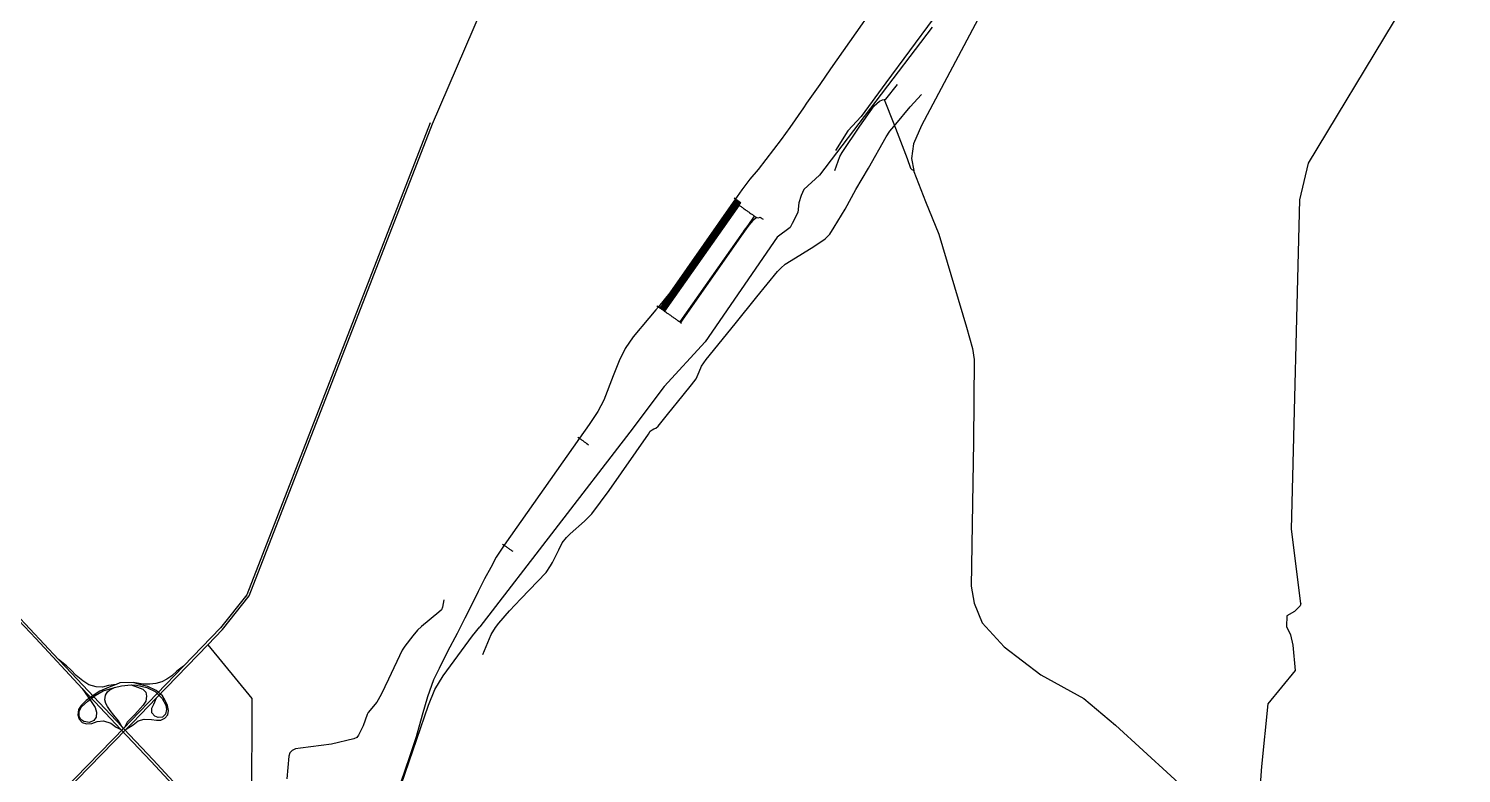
# Model space of a CAD drawing. Header units: millimetres. Extents: x 170 to 95391, y -643 to 69125.
# Drawn here: x 59911 to 69198, y 40567 to 45390 of the extents above; entities that cross this region are included whole.
import ezdxf

# ---------------------------------------------------------------- set-up
doc = ezdxf.new("R2010")
doc.units = ezdxf.units.MM
for name, color, linetype in [('railways', 4, 'Continuous'), ('roads_1', 1, 'Continuous'), ('roads_2', 2, 'Continuous'), ('roads_3', 3, 'Continuous')]:
    doc.layers.add(name, color=color, linetype=linetype)

msp = doc.modelspace()

# ---------------------------------------------------------------- linework, layer by layer
at = {"layer": 'railways'}
for points in [[(65533.77, 45736.89), (65108.73, 45129.61), (65040.29, 45029.51), (64974.91, 44938.96), (64952.44, 44908.47), (64933.96, 44877.9), (64844.77, 44751.28), (64789.52, 44673.2), (64640.43, 44478.4), (64586.74, 44416.09), (64533.31, 44345.89), (64502.98, 44303.43), (64492.86, 44288.14), (64067.54, 43679.94), (63992.88, 43589), (63976.87, 43569.24), (63930.45, 43514.15), (63828.79, 43394.9), (63777.24, 43319.65), (63738.94, 43238.8), (63700.98, 43141.3), (63638.76, 42984.55), (63600.18, 42911.26), (63545.25, 42826.29), (63481.04, 42737.13), (62992.52, 42044.81), (62942.28, 41967.76), (62906.43, 41900.26), (62866.1, 41826.81), (62825.54, 41743.78), (62770.91, 41634.6), (62737.92, 41571.63), (62687.94, 41473.1), (62625.82, 41355.79), (62572.86, 41246.59), (62535.99, 41171.71), (62496.52, 41062.1), (62462.81, 40942.54), (62423.76, 40803.99), (62379.07, 40673.82), (62268.21, 40345.29)], [(65774.42, 45454.36), (65467.14, 45040.49), (65307.21, 44820.99), (65221.6, 44729.57), (65141.71, 44600.52)], [(65767.44, 45400.02), (65038.12, 44440.52), (64935.46, 44347.61), (64917.67, 44309.28), (64904.52, 44262.63), (64897.86, 44199.23), (64861.07, 44129.19), (64847.05, 44102.15), (64764.1, 44039.64), (64295.37, 43362.73), (64030.21, 43072.58), (63807.01, 42777.48), (62834.67, 41515.5)], [(62909.09, 41466.22), (62936.61, 41510.48), (62959.42, 41539.45), (63028.78, 41618.68), (63101.74, 41697.37), (63265.33, 41868.2), (63293.41, 41910.57), (63306.18, 41932.02), (63347.84, 42014), (63369.72, 42058.81), (63398.21, 42095.4), (63420.45, 42117.22), (63513.97, 42199.85), (63561.54, 42247.55), (63672.99, 42398.53), (63929.68, 42763.1), (63940.09, 42783.46), (63951.97, 42792.58), (63964.33, 42797.6), (63976.69, 42803.65), (63992.69, 42814.78), (64051.24, 42891.02), (64154.27, 43015.48), (64207.12, 43083.58), (64237.68, 43122.2), (64256.47, 43167.03), (64273.16, 43205.24), (64302.2, 43246.93), (64490.68, 43478.1), (64630.52, 43654.41), (64764.6, 43816.47), (64786.31, 43838.29), (64815.76, 43864.15), (64853.92, 43889.43), (65001.38, 43979.36), (65073.59, 44029.44), (65103.57, 44059.9), (65132.11, 44104.65), (65204.79, 44222.17), (65273.42, 44348.91), (65354.96, 44486.28), (65469.8, 44690.87), (65493.66, 44726.98), (65531.79, 44770.95), (65626, 44884.74), (65697.89, 44964.46)], [(64004.43, 43580.81), (64028.61, 43615.25), (64498.35, 44284.26)], [(64009.47, 43577.23), (64502.48, 44281.34)], [(64506.43, 44278.54), (64013.25, 43574.54)], [(64510.73, 44275.51), (64017.22, 43571.74)], [(64021.58, 43568.65), (64514.75, 44272.66)], [(64518.87, 44269.76), (64026, 43565.5)], [(64523.7, 44266.33), (64029.58, 43562.96)], [(64515.93, 44246.84), (64033.4, 43560.25)], [(64615, 44176.71), (64571.91, 44116.52), (64549.35, 44084.52), (64542.07, 44073.59), (64131.39, 43490.72)], [(64631.1, 44167.71), (64606.36, 44147.04), (64579.71, 44118.08), (64550.45, 44078.61), (64539.54, 44064.2), (64135.78, 43487.61)], [(64549.35, 44084.52), (64579.71, 44118.08)], [(64571.91, 44116.52), (64550.45, 44078.61)], [(64028.61, 43615.25), (64001.53, 43582.87)], [(62049.36, 39686.2), (62502.44, 41009.28), (62544.23, 41109.55), (62598.26, 41198.29), (62789.07, 41456.95), (62834.67, 41515.5)], [(62855.28, 41336.29), (62909.09, 41466.22)]]:
    msp.add_lwpolyline(points, dxfattribs=at)
at = {"layer": 'roads_1'}
for points in [[(59588.08, 41829.25), (59957.03, 41439.23), (60257.14, 41116.14), (60339.23, 41029.69), (60508.37, 40850.3), (60702.11, 40644.83), (60845.85, 40492.52), (60941.59, 40379.4), (61021.91, 40264.36), (61084.76, 40147.38), (61131.2, 40034.62), (61159.33, 39945.49), (61197.05, 39762.25), (61241.37, 39352.04), (61304.15, 38792.44), (61373.48, 38142.8), (61437.08, 37552.47), (61504.71, 36948.78), (61567.42, 36375.76), (61619.36, 35876.41), (61645.23, 35468.23), (61642.43, 34784.13), (61647.1, 34573.44), (61656.32, 34279.87)], [(60899.01, 40458.41), (60718.61, 40653.9), (60527.99, 40855.6), (60515.28, 40869.09), (60151.86, 41254.88), (60105.16, 41304.68), (59825.73, 41602.68)], [(60478.43, 41143.15), (60429.65, 41134.99), (60390.44, 41125.86), (60348.78, 41128.04), (60301.51, 41140.95), (60261.91, 41165.11), (60219.87, 41199.98), (60183.51, 41237.93), (60157.18, 41263.88), (60105.16, 41304.68)], [(60501.11, 41152.08), (60478.43, 41143.15), (60432.09, 41124.92), (60371.92, 41098.35), (60335.77, 41075.99), (60284.36, 41038.04), (60252.55, 41006.23), (60234.69, 40980.6), (60229.38, 40944.83), (60238.66, 40918.37), (60258.08, 40896.87), (60285.78, 40887.25), (60319.9, 40888.89), (60355.98, 40901.82), (60395.79, 40905.93), (60443.05, 40892.39), (60477.58, 40866.38), (60508.37, 40850.3)], [(60257.14, 41116.14), (60321.52, 41025.83), (60342.12, 40993.64), (60351.99, 40962.16), (60348.61, 40930.14), (60333.94, 40909.51), (60305.42, 40895.27), (60268.85, 40902.45), (60250.01, 40916.4), (60238.79, 40935.96), (60239.02, 40968.63), (60254.39, 40997.42), (60294.43, 41034.83), (60342.05, 41071.55), (60393.19, 41101.96), (60468.47, 41122.35), (60512.98, 41134.39)], [(60515.28, 40869.09), (60494.3, 40907.73), (60464.25, 40943.13), (60438.58, 40974.1), (60421.71, 40998.73), (60411.13, 41019.53), (60404.35, 41042.2), (60408.35, 41072.33), (60421.77, 41094.85), (60436.39, 41107.3), (60468.47, 41122.35)]]:
    msp.add_lwpolyline(points, dxfattribs=at)
at = {"layer": 'roads_2'}
for points in [[(62528.73, 44773.67), (63163.31, 46248.5), (63477.03, 46483.32), (64273.43, 46966.86), (65462.34, 47677.04), (67961.44, 50729.96)], [(62513.61, 44779.5), (61325.71, 41723.6), (61154.94, 41508.25), (60915.54, 41260.28), (60573.54, 40906.05), (60532.56, 40864.07), (59013.23, 39307.74), (58728.34, 38999.07), (58458.64, 38706.87), (58336.6, 38541.19), (58226.96, 38298.49), (58220.9, 38280.74), (58168.54, 38127.49), (58062.37, 37839.54)], [(58077.6, 37833.97), (58183.85, 38122.11), (58242.07, 38292.56), (58350.7, 38533.02), (58471.19, 38696.61), (58747.62, 38996.09), (59025.03, 39296.66), (60544.22, 40852.85), (60585.21, 40894.84), (60740.34, 41055.48), (61071.66, 41398.68), (61167.18, 41497.64), (61339.96, 41715.52), (62528.73, 44773.67)], [(62602.79, 41690.55), (62594.24, 41643.6), (62587.96, 41626.27), (62570.4, 41611.06), (62456.77, 41518.86), (62430.92, 41494.51), (62400.86, 41456.91), (62349.05, 41390.85), (62332.43, 41365.41), (62243.8, 41176.97), (62196.89, 41078.16), (62168.8, 41028.29), (62112.86, 40961.22), (62104.55, 40948), (62080.41, 40874.58), (62049.16, 40813.48), (62037.76, 40799.25), (62018.17, 40789.17), (61875.17, 40756.46), (61672.62, 40729.28), (61640.75, 40724.39), (61620.15, 40715.34), (61604.62, 40699.1), (61597.27, 40677.68), (61583.91, 40530.61)], [(60915.54, 41260.28), (60872.29, 41228.56), (60839.23, 41197.39), (60807.51, 41175.63), (60774.56, 41159.53), (60735.97, 41148.5), (60697.41, 41143.75), (60652.6, 41144.7), (60587.63, 41154.59), (60501.11, 41152.08)], [(60544.22, 40852.85), (60587.56, 40881.92), (60620.57, 40906.82), (60659.16, 40917.85), (60707.77, 40914.98), (60739.3, 40910.99), (60767.72, 40910.78), (60793.69, 40923.16), (60812.8, 40945.01), (60817.42, 40973.88), (60811.34, 41006.59), (60793.93, 41043.79), (60778.32, 41068.4), (60737.53, 41103.88), (60684.04, 41128.77), (60637.41, 41140.41), (60587.63, 41154.59)], [(60512.98, 41134.39), (60575.63, 41139.36), (60610.87, 41136.83), (60677.7, 41123.15), (60731.17, 41095.76), (60776.93, 41051.45), (60800, 41009.19), (60803.58, 40980.89), (60798.94, 40949.51), (60778.14, 40929.53), (60750.79, 40927.87), (60728.12, 40936.2), (60709.34, 40958.33), (60710.18, 40988.48), (60722.37, 41014.77), (60740.34, 41055.48)], [(60575.63, 41139.36), (60617.09, 41125.48), (60650.46, 41112.04), (60671.16, 41092.42), (60676.02, 41066.63), (60670.74, 41035.25), (60652.87, 41007.73), (60600.04, 40948.43), (60549.78, 40897.28), (60532.56, 40864.07)]]:
    msp.add_lwpolyline(points, dxfattribs=at)
at = {"layer": 'roads_3'}
for points in [[(68158.06, 41667.29), (68097.18, 42148.6), (68151.95, 44281.16), (68207.1, 44518.46), (68759.01, 45429.65), (69261.49, 46296.77), (69849.34, 47686.27), (70107.95, 48326.04), (70154.8, 48591.28), (70172.48, 48971.12), (70211.83, 49816.4), (70163.84, 50017.46), (70001.44, 50300.34), (69830.01, 50452.55), (69124.98, 51212.66), (68936.48, 51290.87), (68604.19, 51566.68)], [(66120.22, 45554.71), (65698.08, 44762.26), (65647.3, 44644.52), (65634.66, 44549.68), (65647.99, 44471.53), (65649.09, 44465.09), (65723.74, 44270.1), (65810.29, 44058.83), (65990.18, 43456.81), (66029.24, 43318.79), (66039.76, 43248.11), (66036.18, 42714.26), (66021.43, 41779.57), (66039.07, 41669.77), (66091.95, 41541.71), (66235.14, 41386.87), (66472.91, 41205.19), (66750.47, 41051.1), (66957.19, 40877.83), (67673.49, 40223.12)], [(65136.14, 44470.91), (65169.11, 44562.64), (65183.66, 44587.57), (65298.79, 44758.94), (65392.46, 44891.43), (65426.54, 44921.34), (65446.11, 44929.89), (65456.43, 44931.6), (65467.85, 44933.5), (65543.44, 45028)], [(65456.43, 44931.6), (65518.62, 44773.29), (65605.92, 44549.98), (65628.09, 44486.99), (65635.21, 44477.24), (65647.99, 44471.53)], [(64483.57, 44294.71), (64492.86, 44288.14), (64498.35, 44284.26), (64502.48, 44281.34), (64506.43, 44278.54), (64510.73, 44275.51), (64514.75, 44272.66), (64518.87, 44269.76), (64523.7, 44266.33), (64525.97, 44264.72), (64514.11, 44248.11), (64515.93, 44246.84), (64520.98, 44243.27), (64524.84, 44240.53), (64529.17, 44237.47), (64533.63, 44234.31), (64537.65, 44231.48), (64541.78, 44228.56), (64545.75, 44225.75), (64549.94, 44222.78), (64555.21, 44219.06), (64560.17, 44215.55), (64563.84, 44212.96), (64568.34, 44209.78), (64572.33, 44206.96), (64576.31, 44204.15), (64580.66, 44201.06), (64584.67, 44198.23), (64588.25, 44195.7), (64593.79, 44191.78), (64597.99, 44188.82), (64602.43, 44185.67), (64606.62, 44182.72), (64611.14, 44179.52), (64615, 44176.71)], [(64615, 44176.71), (64631.1, 44167.71), (64641.46, 44164.76), (64652.22, 44170.44), (64660.24, 44164.33), (64664.49, 44161.24), (64671.71, 44155.61)], [(63983.89, 43595.38), (63992.88, 43589), (63995.78, 43586.96), (64001.53, 43582.87), (64004.43, 43580.81), (64009.47, 43577.23), (64013.25, 43574.54), (64017.22, 43571.74), (64021.58, 43568.65), (64026, 43565.5), (64029.58, 43562.96), (64033.4, 43560.25), (64038.51, 43556.63), (64042.94, 43553.48), (64046.74, 43550.78), (64050.38, 43548.2), (64054.89, 43545.01), (64058.72, 43542.28), (64062.9, 43539.31), (64067.42, 43536.11), (64070.73, 43533.76), (64073.59, 43531.74), (64077.49, 43528.97), (64081.03, 43526.45), (64084.84, 43523.76), (64088.63, 43521.06), (64092.86, 43518.06), (64097.41, 43514.82), (64101.3, 43512.06), (64103.74, 43510.34), (64106.41, 43508.43), (64110.38, 43505.62), (64114.54, 43502.67), (64118.87, 43499.6), (64124.62, 43495.54), (64127.76, 43493.26), (64131.39, 43490.72), (64135.78, 43487.61), (64142.43, 43482.88)], [(63471.6, 42743.74), (63481.04, 42737.13), (63486.05, 42733.63), (63490.32, 42730.65), (63494.79, 42727.53), (63498.96, 42724.61), (63503, 42721.78), (63508.43, 42717.99), (63512.46, 42715.17), (63516.74, 42712.17), (63521.54, 42708.81), (63525.76, 42705.87), (63529.73, 42703.09), (63540.73, 42695.56)], [(62983.07, 42051.41), (62992.52, 42044.81), (62997.52, 42041.3), (63001.79, 42038.32), (63006.26, 42035.19), (63010.43, 42032.28), (63014.47, 42029.45), (63019.91, 42025.65), (63023.94, 42022.83), (63028.21, 42019.84), (63033.02, 42016.48), (63037.24, 42013.53), (63041.2, 42010.76), (63048.76, 42005.47)], [(68158.06, 41667.29), (68153.51, 41651.58), (68116.09, 41614.42), (68066.81, 41586.73), (68064.31, 41517.26), (68090.45, 41463.33), (68104.6, 41396.4), (68119.97, 41232.78), (67943.96, 41017.27), (67902.27, 40610.77), (67888.78, 40430.98), (67845.86, 40065.57), (67702.96, 40027.75), (67391.46, 39946.23), (67285.7, 39918.54), (67278.77, 39916.74), (66979.64, 39839.23), (66447.89, 39701.47), (65932.76, 39568.04), (65644.88, 39494.66), (65548.05, 39478.56), (65479.41, 39487.41), (64981.53, 39630.07)], [(61071.66, 41398.68), (61358.33, 41052.2), (61355.38, 40351.09)]]:
    msp.add_lwpolyline(points, dxfattribs=at)

doc.saveas('drawing.dxf')
